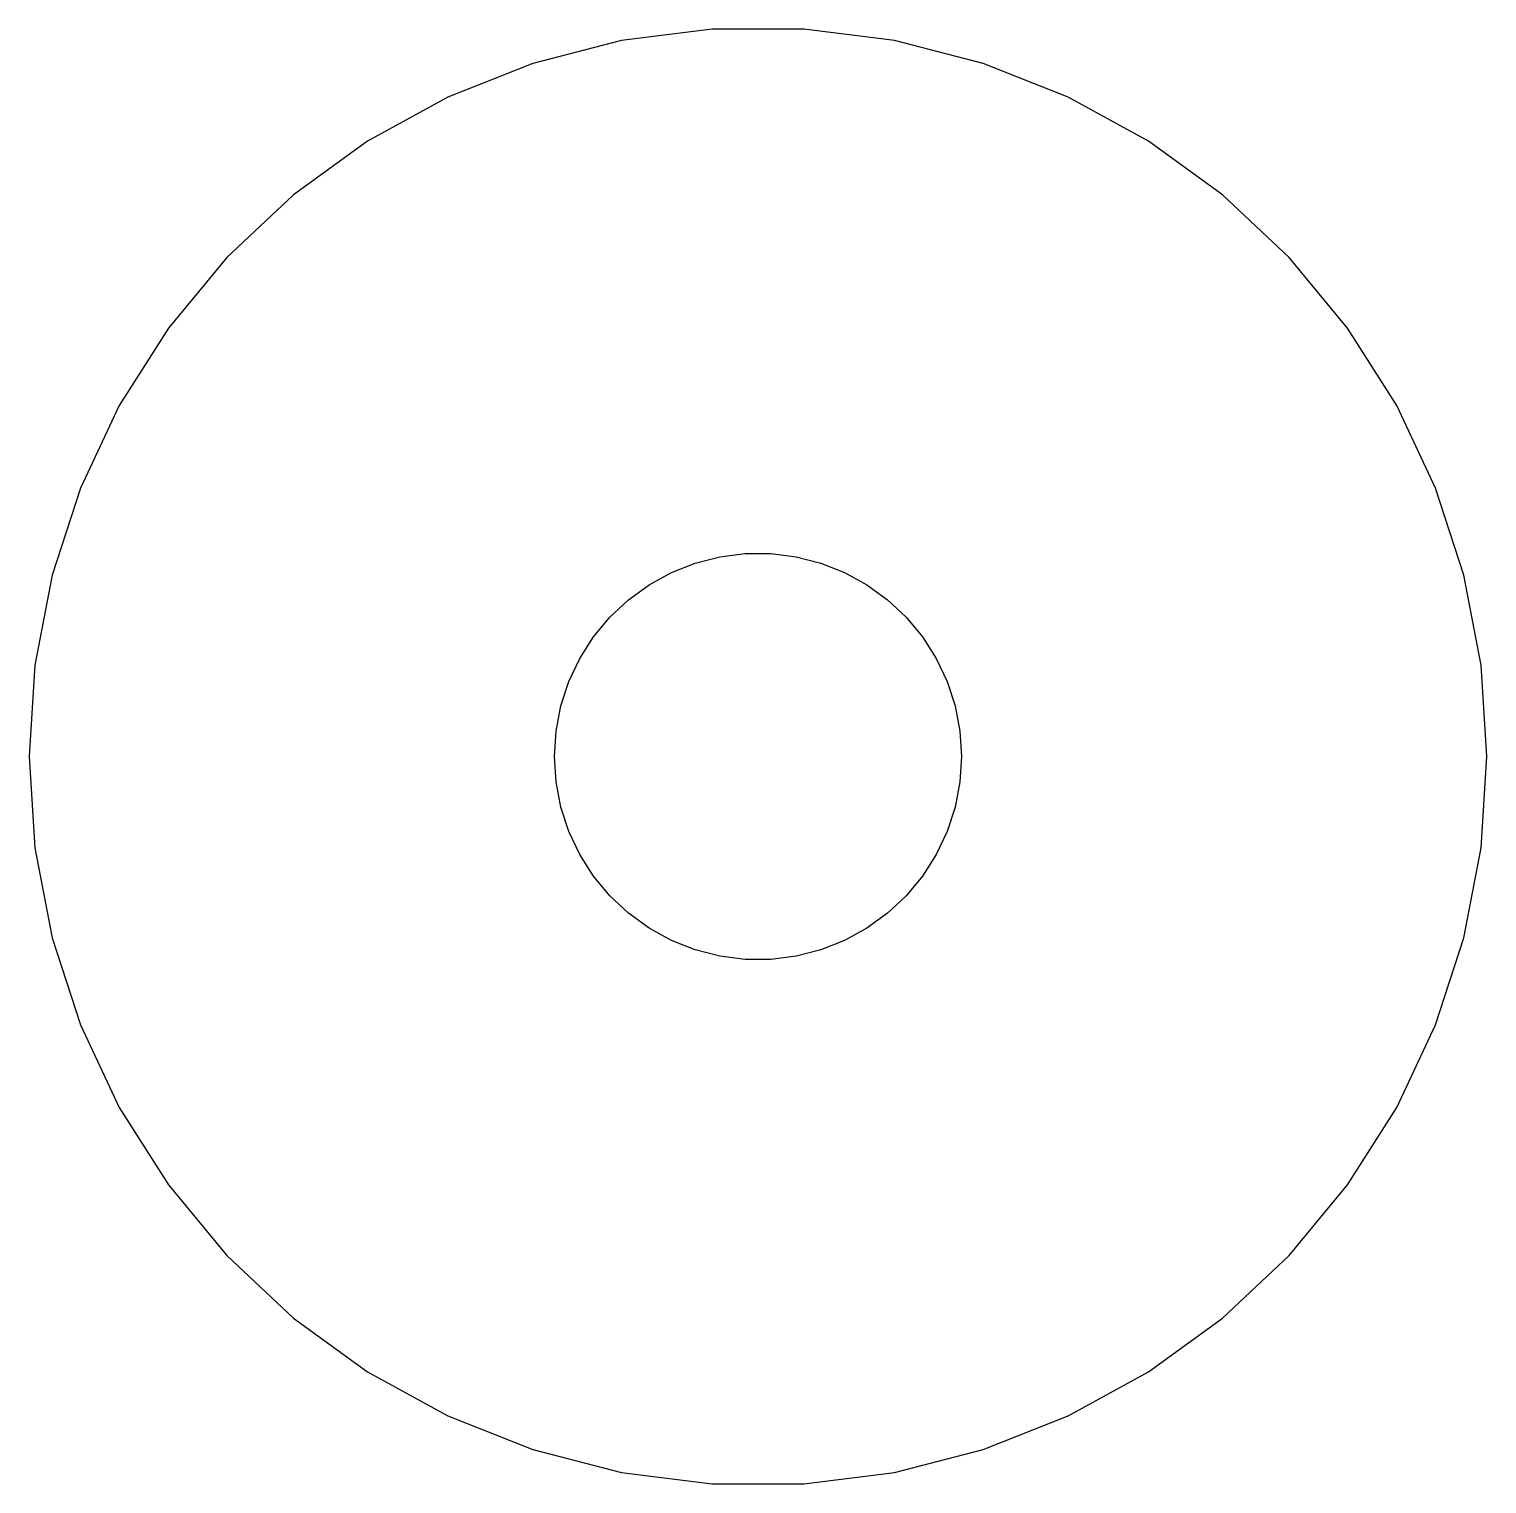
# Model space of a CAD drawing. Header units: metres. Extents: x -11 to 11, y 209 to 341.
# Drawn here: x -10.75 to 10.75, y 319.27 to 340.73 of the extents above.
import ezdxf

# ---------------------------------------------------------------- set-up
doc = ezdxf.new("R2010")
doc.units = ezdxf.units.M

msp = doc.modelspace()

# ---------------------------------------------------------------- linework, layer by layer
for p, q in [((-2.01434, 340.56), (-3.32193, 340.224)), ((-0.674988, 340.729), (-2.01434, 340.56)), ((0.674988, 340.729), (-0.674988, 340.729)), ((2.01434, 340.56), (0.674988, 340.729)), ((3.32193, 340.224), (2.01434, 340.56)), ((-3.32193, 340.224), (-4.57712, 339.727)), ((4.57712, 339.727), (3.32193, 340.224)), ((-4.57712, 339.727), (-5.76013, 339.077)), ((5.76013, 339.077), (4.57712, 339.727)), ((-5.76013, 339.077), (-6.85229, 338.283)), ((6.85229, 338.283), (5.76013, 339.077)), ((-6.85229, 338.283), (-7.83641, 337.359)), ((7.83641, 337.359), (6.85229, 338.283)), ((-7.83641, 337.359), (-8.69693, 336.319)), ((8.69693, 336.319), (7.83641, 337.359)), ((-8.69693, 336.319), (-9.42029, 335.179)), ((9.42029, 335.179), (8.69693, 336.319)), ((-9.42029, 335.179), (-9.99509, 333.957)), ((9.99509, 333.957), (9.42029, 335.179)), ((-9.99509, 333.957), (-10.4123, 332.673)), ((10.4123, 332.673), (9.99509, 333.957)), ((-1.27733, 332.714), (-0.927048, 332.853)), ((-0.927048, 332.853), (-0.562134, 332.947)), ((-0.562134, 332.947), (-0.18837, 332.994)), ((-0.18837, 332.994), (0.18837, 332.994)), ((0.18837, 332.994), (0.562134, 332.947)), ((0.562134, 332.947), (0.927048, 332.853)), ((0.927048, 332.853), (1.27733, 332.714)), ((-10.4123, 332.673), (-10.6652, 331.347)), ((-1.60747, 332.533), (-1.27733, 332.714)), ((1.27733, 332.714), (1.60747, 332.533)), ((10.6652, 331.347), (10.4123, 332.673)), ((-1.91226, 332.312), (-1.60747, 332.533)), ((1.60747, 332.533), (1.91226, 332.312)), ((-2.1869, 332.054), (-1.91226, 332.312)), ((1.91226, 332.312), (2.1869, 332.054)), ((-2.42705, 331.763), (-2.1869, 332.054)), ((2.1869, 332.054), (2.42705, 331.763)), ((-2.62891, 331.445), (-2.42705, 331.763)), ((2.42705, 331.763), (2.62891, 331.445)), ((-10.6652, 331.347), (-10.75, 330)), ((-2.78932, 331.104), (-2.62891, 331.445)), ((2.62891, 331.445), (2.78932, 331.104)), ((10.75, 330), (10.6652, 331.347)), ((-2.90575, 330.746), (-2.78932, 331.104)), ((2.78932, 331.104), (2.90575, 330.746)), ((-2.97633, 330.376), (-2.90575, 330.746)), ((2.90575, 330.746), (2.97633, 330.376)), ((-3, 330), (-2.97633, 330.376)), ((2.97633, 330.376), (3, 330)), ((-10.75, 330), (-10.6652, 328.653)), ((-2.97633, 329.624), (-3, 330)), ((3, 330), (2.97633, 329.624)), ((10.6652, 328.653), (10.75, 330)), ((-2.90575, 329.254), (-2.97633, 329.624)), ((2.97633, 329.624), (2.90575, 329.254)), ((-2.78932, 328.896), (-2.90575, 329.254)), ((2.90575, 329.254), (2.78932, 328.896)), ((-2.62891, 328.555), (-2.78932, 328.896)), ((2.78932, 328.896), (2.62891, 328.555)), ((-10.6652, 328.653), (-10.4123, 327.327)), ((-2.42705, 328.237), (-2.62891, 328.555)), ((2.62891, 328.555), (2.42705, 328.237)), ((10.4123, 327.327), (10.6652, 328.653)), ((-2.1869, 327.946), (-2.42705, 328.237)), ((2.42705, 328.237), (2.1869, 327.946)), ((-1.91226, 327.688), (-2.1869, 327.946)), ((2.1869, 327.946), (1.91226, 327.688)), ((-1.60747, 327.467), (-1.91226, 327.688)), ((1.91226, 327.688), (1.60747, 327.467)), ((-1.27733, 327.286), (-1.60747, 327.467)), ((1.60747, 327.467), (1.27733, 327.286)), ((-10.4123, 327.327), (-9.99509, 326.043)), ((-0.927048, 327.147), (-1.27733, 327.286)), ((1.27733, 327.286), (0.927048, 327.147)), ((9.99509, 326.043), (10.4123, 327.327)), ((-0.562134, 327.053), (-0.927048, 327.147)), ((-0.18837, 327.006), (-0.562134, 327.053)), ((0.562134, 327.053), (0.18837, 327.006)), ((0.927048, 327.147), (0.562134, 327.053)), ((0.18837, 327.006), (-0.18837, 327.006)), ((-9.99509, 326.043), (-9.42029, 324.821)), ((9.42029, 324.821), (9.99509, 326.043)), ((-9.42029, 324.821), (-8.69693, 323.681)), ((8.69693, 323.681), (9.42029, 324.821)), ((-8.69693, 323.681), (-7.83641, 322.641)), ((7.83641, 322.641), (8.69693, 323.681)), ((-7.83641, 322.641), (-6.85229, 321.717)), ((6.85229, 321.717), (7.83641, 322.641)), ((-6.85229, 321.717), (-5.76013, 320.923)), ((5.76013, 320.923), (6.85229, 321.717)), ((-5.76013, 320.923), (-4.57712, 320.273)), ((4.57712, 320.273), (5.76013, 320.923)), ((-4.57712, 320.273), (-3.32193, 319.776)), ((3.32193, 319.776), (4.57712, 320.273)), ((-3.32193, 319.776), (-2.01434, 319.44)), ((2.01434, 319.44), (3.32193, 319.776)), ((-2.01434, 319.44), (-0.674988, 319.271)), ((0.674988, 319.271), (2.01434, 319.44)), ((-0.674988, 319.271), (0.674988, 319.271))]:
    msp.add_line(p, q)

doc.saveas('drawing.dxf')
